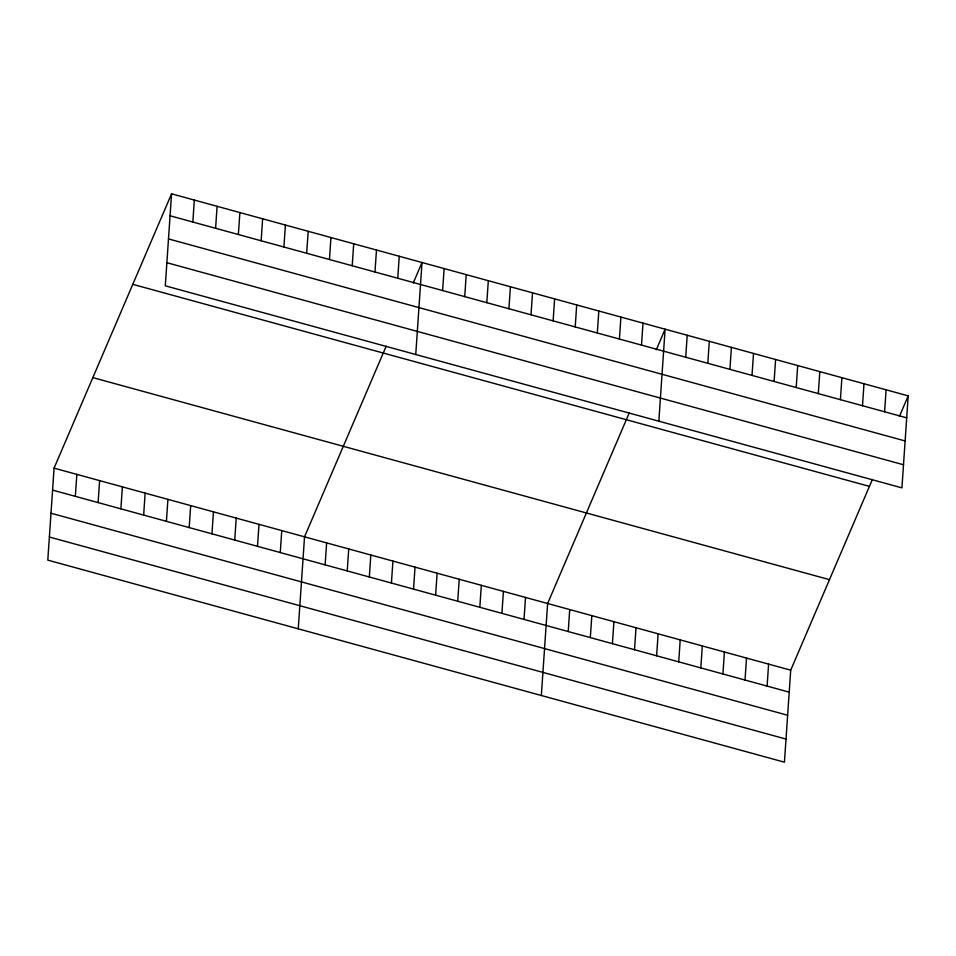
<?xml version="1.0" encoding="UTF-8"?>
<svg xmlns="http://www.w3.org/2000/svg" width="956" height="956" viewBox="0 0 956 956"><rect width="100%" height="100%" fill="white"/><g stroke="black" fill="none" stroke-linecap="round" stroke-linejoin="round"><path stroke-width="1.43" d="M171.566 193.817L165.292 285.82L901.926 487.871L908.2 395.868L171.566 193.817L54.074 468.129L47.8 560.132L784.434 762.183L790.708 670.18L872.362 479.53M75.345 496.343L76.838 474.379M98.109 502.593L99.615 480.617M120.886 508.843L122.38 486.867M143.651 515.081L145.145 493.117M166.416 521.331L167.921 499.355M192.837 222.043L194.331 200.067M189.192 527.569L190.686 505.605M215.602 228.281L217.096 206.317M211.957 533.818L213.451 511.842M238.367 234.531L239.872 212.555M234.722 540.068L236.228 518.092M261.143 240.769L262.637 218.805M257.499 546.306L258.992 524.342M283.908 247.018L285.402 225.042M280.263 552.556L281.757 530.58M306.673 253.268L308.179 231.292M298.26 628.821L304.534 536.83L386.188 346.18M329.45 259.506L330.943 237.542M325.136 564.865L326.629 542.889M352.214 265.756L353.708 243.78M347.231 570.923L348.725 548.947M374.979 272.006L376.485 250.03M369.327 576.982L370.832 555.018M397.756 278.244L399.25 256.268M391.422 583.04L392.928 561.076M415.74 354.521L422.014 262.518L413.207 283.096M413.53 589.111L415.024 567.135M442.616 290.552L444.122 268.576M435.625 595.17L437.119 573.194M464.724 296.611L466.217 274.647M457.721 601.228L459.227 579.252M486.819 302.67L488.313 280.706M479.828 607.287L481.322 585.323M508.915 308.74L510.42 286.764M501.924 613.358L503.418 591.382M531.01 314.799L532.516 292.823M524.019 619.416L525.525 597.44M553.118 320.858L554.611 298.881M541.347 695.502L547.621 603.499L629.275 412.861M575.213 326.916L576.707 304.952M568.223 631.534L569.716 609.57M597.309 332.987L598.815 311.011M590.318 637.604L591.824 615.628M619.416 339.045L620.91 317.069M612.426 643.663L613.919 621.687M641.512 345.104L643.006 323.128M634.521 649.722L636.015 627.745M658.839 421.19L665.113 329.199L656.294 349.765M656.617 655.78L658.11 633.816M685.715 357.233L687.209 335.257M678.712 661.851L680.218 639.875M707.81 363.292L709.304 341.316M700.82 667.909L702.313 645.933M729.906 369.351L731.412 347.375M722.915 673.968L724.409 651.992M752.014 375.409L753.507 353.445M745.011 680.027L746.517 658.063M774.109 381.48L775.603 359.504M767.118 686.085L768.612 664.121M796.205 387.539L797.698 365.562M818.3 393.597L819.806 371.621M840.408 399.656L841.901 377.692M862.503 405.714L863.997 383.75M884.599 411.785L886.104 389.809M899.393 416.446L908.2 395.868M170.06 215.793L906.706 417.844M168.483 238.904L905.129 440.955M166.87 262.709L903.504 464.759M132.788 284.338L869.434 486.389M92.84 377.608L829.485 579.659M54.074 468.129L790.708 670.18M52.568 490.105L789.214 692.156M51.003 513.217L787.636 715.255M49.377 537.021L786.011 739.072"/></g></svg>
